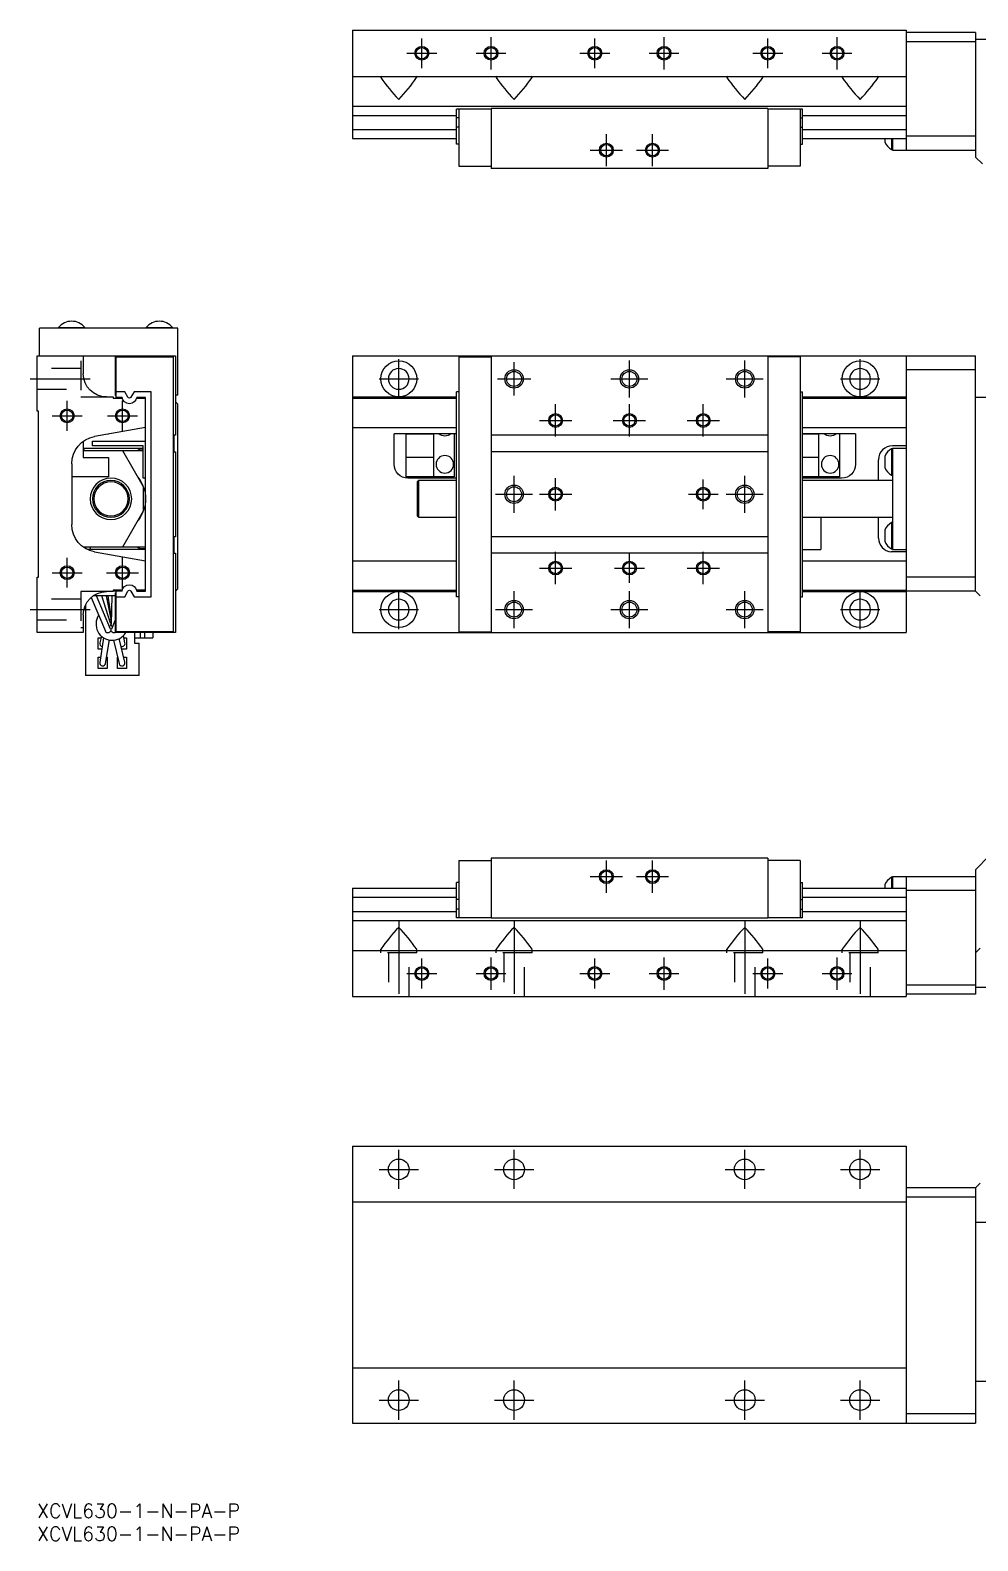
# Model space of a CAD drawing. Extents: x -1 to 404, y -8 to 319.
# Drawn here: x -1.5 to 203.9, y -8 to 319.4 of the extents above; entities that cross this region are included whole.
import ezdxf

# ---------------------------------------------------------------- set-up
doc = ezdxf.new("R2010")
doc.units = 0
doc.header["$LTSCALE"] = 0.5
doc.linetypes.add('CENTER', pattern=[50.8, 31.75, -6.35, 6.35, -6.35])
doc.linetypes.add('DASHED', pattern=[19.05, 12.7, -6.35])
for name, color, linetype in [('MSM_CENTER', 1, 'CENTER'), ('MSM_CONTINUOUS', 7, 'CONTINUOUS'), ('MSM_DASHED', 4, 'DASHED'), ('MSM_NARROW', 5, 'CONTINUOUS'), ('MSM_PART_NUMBER', 7, 'CONTINUOUS')]:
    doc.layers.add(name, color=color, linetype=linetype)
doc.styles.get("Standard").update_dxf_attribs({"font": 'txt.shx', "height": 3, "bigfont": 'bigfont.shx'})

msp = doc.modelspace()

# ---------------------------------------------------------------- linework, layer by layer
at = {"layer": 'MSM_CENTER'}
for p, q in [((83.38, 311.18), (83.38, 317.64)), ((98.38, 310.91), (98.38, 317.91)), ((120.88, 311.18), (120.88, 317.64)), ((135.88, 310.91), (135.88, 317.91)), ((158.38, 311.18), (158.38, 317.64)), ((173.38, 310.91), (173.38, 317.91)), ((80.15, 314.41), (86.61, 314.41)), ((95.15, 314.41), (101.61, 314.41)), ((117.65, 314.41), (124.11, 314.41)), ((132.65, 314.41), (139.11, 314.41)), ((155.15, 314.41), (161.61, 314.41)), ((170.15, 314.41), (176.61, 314.41)), ((123.38, 289.91), (123.38, 296.91)), ((133.38, 289.91), (133.38, 296.91)), ((119.88, 293.41), (126.88, 293.41)), ((129.88, 293.41), (136.88, 293.41)), ((78.38, 239.58), (78.38, 248.08)), ((103.38, 240.21), (103.38, 247.46)), ((128.38, 239.83), (128.38, 247.83)), ((153.38, 239.83), (153.38, 247.83)), ((178.38, 239.58), (178.38, 248.08)), ((-1.5, 243.83), (11.5, 243.83)), ((74.13, 243.83), (82.63, 243.83)), ((99.76, 243.83), (107.01, 243.83)), ((124.38, 243.83), (132.38, 243.83)), ((149.38, 243.83), (157.38, 243.83)), ((174.13, 243.83), (182.63, 243.83)), ((6.5, 232.61), (6.5, 239.06)), ((18.5, 232.61), (18.5, 239.06)), ((3.27, 235.83), (9.73, 235.83)), ((15.27, 235.83), (21.73, 235.83)), ((112.38, 231.33), (112.38, 238.33)), ((128.38, 231.33), (128.38, 238.33)), ((144.38, 231.33), (144.38, 238.33)), ((108.88, 234.83), (115.88, 234.83)), ((124.88, 234.83), (131.88, 234.83)), ((140.88, 234.83), (147.88, 234.83)), ((103.38, 214.83), (103.38, 222.83)), ((153.38, 214.83), (153.38, 222.83)), ((112.38, 215.33), (112.38, 222.33)), ((144.38, 215.61), (144.38, 222.06)), ((99.38, 218.83), (107.38, 218.83)), ((108.88, 218.83), (115.88, 218.83)), ((141.15, 218.83), (147.61, 218.83)), ((149.38, 218.83), (157.38, 218.83)), ((112.38, 199.33), (112.38, 206.33)), ((144.38, 199.33), (144.38, 206.33)), ((6.5, 198.61), (6.5, 205.06)), ((18.5, 198.33), (18.5, 205.33)), ((128.38, 199.61), (128.38, 206.06)), ((3.27, 201.83), (9.73, 201.83)), ((15, 201.83), (22, 201.83)), ((108.88, 202.83), (115.88, 202.83)), ((125.15, 202.83), (131.61, 202.83)), ((140.88, 202.83), (147.88, 202.83)), ((78.38, 189.58), (78.38, 198.08)), ((103.38, 189.83), (103.38, 197.83)), ((128.38, 189.83), (128.38, 197.83)), ((153.38, 189.83), (153.38, 197.83)), ((178.38, 189.58), (178.38, 198.08)), ((-1.5, 193.83), (11.5, 193.83)), ((74.13, 193.83), (82.63, 193.83)), ((99.38, 193.83), (107.38, 193.83)), ((124.38, 193.83), (132.38, 193.83)), ((149.38, 193.83), (157.38, 193.83)), ((174.13, 193.83), (182.63, 193.83)), ((123.38, 132.45), (123.38, 139.45)), ((133.38, 132.45), (133.38, 139.45)), ((119.88, 135.95), (126.88, 135.95)), ((129.88, 135.95), (136.88, 135.95)), ((78.38, 126.45), (78.38, 107.95)), ((103.38, 126.45), (103.38, 107.95)), ((153.38, 126.45), (153.38, 107.95)), ((178.38, 126.45), (178.38, 107.95)), ((83.38, 111.72), (83.38, 118.18)), ((98.38, 111.45), (98.38, 118.45)), ((120.88, 111.72), (120.88, 118.18)), ((135.88, 111.45), (135.88, 118.45)), ((158.38, 111.72), (158.38, 118.18)), ((173.38, 111.45), (173.38, 118.45)), ((80.15, 114.95), (86.61, 114.95)), ((95.15, 114.95), (101.61, 114.95)), ((117.65, 114.95), (124.11, 114.95)), ((132.65, 114.95), (139.11, 114.95)), ((155.15, 114.95), (161.61, 114.95)), ((170.15, 114.95), (176.61, 114.95)), ((78.38, 68.25), (78.38, 76.75)), ((103.38, 68.25), (103.38, 76.75)), ((153.38, 68.25), (153.38, 76.75)), ((178.38, 68.25), (178.38, 76.75)), ((74.13, 72.5), (82.63, 72.5)), ((99.13, 72.5), (107.63, 72.5)), ((149.13, 72.5), (157.63, 72.5)), ((174.13, 72.5), (182.63, 72.5)), ((78.38, 18.25), (78.38, 26.75)), ((103.38, 18.25), (103.38, 26.75)), ((153.38, 18.25), (153.38, 26.75)), ((178.38, 18.25), (178.38, 26.75)), ((74.13, 22.5), (82.63, 22.5)), ((99.13, 22.5), (107.63, 22.5)), ((149.13, 22.5), (157.63, 22.5)), ((174.13, 22.5), (182.63, 22.5))]:
    msp.add_line(p, q, dxfattribs=at)
at = {"layer": 'MSM_CONTINUOUS'}
for p, q in [((68.38, 319.41), (188.38, 319.41)), ((68.38, 319.41), (68.38, 295.91)), ((188.38, 319.41), (188.38, 293.41)), ((203.38, 318.91), (188.38, 318.91)), ((203.38, 318.91), (203.38, 291.91)), ((203.38, 316.91), (188.38, 316.91)), ((207.88, 317.41), (203.38, 317.41)), ((68.38, 309.41), (188.38, 309.41)), ((74.64, 309.41), (74.48, 309.28)), ((74.48, 309.28), (74.51, 309.17)), ((82.28, 309.29), (82.13, 309.41)), ((82.25, 309.15), (82.28, 309.25)), ((82.28, 309.25), (82.28, 309.29)), ((99.64, 309.41), (99.48, 309.28)), ((99.48, 309.28), (99.51, 309.17)), ((107.28, 309.29), (107.13, 309.41)), ((107.25, 309.15), (107.28, 309.25)), ((107.28, 309.25), (107.28, 309.29)), ((149.64, 309.41), (149.48, 309.28)), ((149.48, 309.28), (149.51, 309.17)), ((157.28, 309.29), (157.13, 309.41)), ((157.25, 309.15), (157.28, 309.25)), ((157.28, 309.25), (157.28, 309.29)), ((174.64, 309.41), (174.48, 309.28)), ((174.48, 309.28), (174.51, 309.17)), ((182.28, 309.29), (182.13, 309.41)), ((182.25, 309.15), (182.28, 309.25)), ((182.28, 309.25), (182.28, 309.29)), ((68.38, 302.91), (188.38, 302.91)), ((98.38, 302.31), (90.88, 302.31)), ((90.88, 294.71), (90.88, 302.31)), ((91.38, 302.31), (91.38, 289.91)), ((158.38, 302.41), (98.38, 302.41)), ((98.38, 302.41), (98.38, 289.41)), ((158.38, 302.41), (158.38, 289.41)), ((165.88, 302.31), (158.38, 302.31)), ((165.38, 302.31), (165.38, 289.91)), ((165.88, 294.71), (165.88, 302.31)), ((68.38, 300.94), (90.88, 300.94)), ((91.38, 300.43), (90.88, 300.43)), ((91.38, 298.38), (90.88, 298.38)), ((165.38, 300.43), (165.88, 300.43)), ((165.38, 298.38), (165.88, 298.38)), ((165.88, 300.94), (188.38, 300.94)), ((68.38, 297.87), (90.88, 297.87)), ((68.38, 295.91), (90.88, 295.91)), ((91.38, 294.71), (90.88, 294.71)), ((165.38, 294.71), (165.88, 294.71)), ((165.88, 297.87), (188.38, 297.87)), ((165.88, 295.91), (188.38, 295.91)), ((183.73, 295.91), (183.73, 295.2)), ((185.18, 295.91), (185.18, 293.55)), ((185.38, 295.91), (185.38, 293.41)), ((203.38, 296.41), (188.38, 296.41)), ((185.18, 293.55), (185.38, 293.55)), ((185.38, 293.41), (203.38, 293.41)), ((204.88, 290.41), (203.38, 291.91)), ((91.38, 289.91), (98.38, 289.91)), ((158.38, 289.41), (98.38, 289.41)), ((165.38, 289.91), (158.38, 289.91)), ((0.5, 248.83), (0.5, 254.83)), ((30.5, 254.83), (0.5, 254.83)), ((4.65, 254.99), (10.35, 254.99)), ((4.65, 254.99), (4.65, 254.83)), ((10.35, 254.83), (10.35, 254.99)), ((23.65, 254.99), (29.35, 254.99)), ((23.65, 254.99), (23.65, 254.83)), ((29.35, 254.83), (29.35, 254.99)), ((30.5, 240.33), (30.5, 254.83)), ((0, 248.83), (30, 248.83)), ((0, 236.83), (0, 248.83)), ((10, 248.83), (10, 244.93)), ((17, 240.23), (17, 248.83)), ((30, 248.83), (30, 231.63)), ((68.38, 248.83), (68.38, 188.83)), ((68.38, 248.83), (203.38, 248.83)), ((98.38, 248.83), (98.38, 188.83)), ((158.38, 248.83), (158.38, 188.83)), ((188.38, 248.83), (188.38, 188.83)), ((203.38, 197.83), (203.38, 248.83)), ((17.1, 239.83), (17.1, 248.63)), ((17.1, 248.63), (29.5, 248.63)), ((29.5, 248.63), (29.5, 189.03)), ((91.38, 248.63), (98.38, 248.63)), ((91.38, 248.63), (91.38, 189.03)), ((165.38, 248.63), (158.38, 248.63)), ((165.38, 248.63), (165.38, 189.03)), ((203.38, 245.83), (188.38, 245.83)), ((15, 239.93), (16.5, 239.93)), ((16.5, 239.93), (16.5, 239.63)), ((16.5, 239.63), (18.46, 239.63)), ((17.1, 240.23), (17, 240.23)), ((18.98, 241.03), (17.1, 241.03)), ((18.42, 239.83), (17.1, 239.83)), ((19.66, 239.84), (18.98, 241.03)), ((21.03, 241.03), (20.34, 239.84)), ((24.7, 241.03), (21.03, 241.03)), ((21.54, 239.63), (23.5, 239.63)), ((23.5, 239.83), (21.58, 239.83)), ((23.5, 197.83), (23.5, 239.83)), ((24.7, 196.63), (24.7, 241.03)), ((30.5, 240.33), (30, 240.33)), ((68.38, 239.93), (90.88, 239.93)), ((68.38, 239.63), (90.88, 239.63)), ((90.88, 196.63), (90.88, 241.03)), ((91.38, 241.03), (90.88, 241.03)), ((165.38, 241.03), (165.88, 241.03)), ((165.88, 196.63), (165.88, 241.03)), ((165.88, 239.93), (188.38, 239.93)), ((165.88, 239.63), (188.38, 239.63)), ((228.38, 239.83), (203.38, 239.83)), ((0.3, 236.83), (0, 236.83)), ((0.3, 200.83), (0.3, 236.83)), ((30.5, 238.33), (30, 238.83)), ((30.5, 198.33), (30.5, 238.33)), ((23.5, 233.28), (12.46, 231.33)), ((68.38, 233.28), (90.88, 233.28)), ((165.88, 233.28), (188.38, 233.28)), ((10, 230.3), (10, 226.83)), ((12, 230.33), (23.5, 230.33)), ((12, 229.33), (12, 230.33)), ((23, 229.33), (12, 229.33)), ((15.5, 231.83), (15.29, 231.83)), ((15.5, 231.87), (15.5, 231.83)), ((23, 222.33), (23, 229.33)), ((30, 231.63), (29.65, 231.63)), ((29.65, 231.63), (29.65, 228.03)), ((90.88, 231.96), (77.38, 231.96)), ((77.38, 225.33), (77.38, 231.96)), ((79.88, 231.96), (79.88, 222.63)), ((85.88, 231.83), (79.88, 231.83)), ((85.88, 231.96), (85.88, 222.63)), ((90.38, 231.96), (90.38, 222.63)), ((158.38, 231.63), (98.38, 231.63)), ((177.38, 231.96), (165.88, 231.96)), ((169.38, 231.83), (165.88, 231.83)), ((169.38, 231.96), (169.38, 222.63)), ((173.88, 231.96), (173.88, 222.63)), ((177.38, 231.96), (177.38, 225.33)), ((188.38, 229.32), (185.38, 229.32)), ((10, 228.83), (23, 228.83)), ((10, 226.83), (15.5, 226.83)), ((10.05, 228.33), (23, 228.33)), ((15.5, 226.83), (15.5, 222.63)), ((18.5, 228.33), (23, 220.54)), ((29.65, 228.03), (30, 228.03)), ((30, 228.03), (30, 209.63)), ((85.88, 226.83), (79.88, 226.83)), ((158.38, 228.03), (98.38, 228.03)), ((169.38, 226.83), (165.88, 226.83)), ((182.38, 221.83), (182.38, 226.32)), ((183.73, 227.04), (183.73, 224.62)), ((185.18, 228.69), (185.18, 222.97)), ((185.38, 228.69), (185.18, 228.69)), ((185.38, 228.83), (188.38, 228.83)), ((185.38, 228.83), (185.38, 206.83)), ((7.5, 225.43), (7.5, 212.24)), ((185.18, 222.97), (185.38, 222.97)), ((15.5, 222.63), (7.5, 222.63)), ((23.5, 222.33), (23, 222.33)), ((23, 220.54), (23, 215.13)), ((90.38, 222.63), (79.88, 222.63)), ((90.88, 222.33), (80.38, 222.33)), ((82.68, 221.83), (82.38, 221.53)), ((82.38, 221.53), (82.38, 214.13)), ((82.68, 221.83), (82.68, 213.83)), ((90.88, 221.83), (82.68, 221.83)), ((173.88, 222.63), (165.88, 222.63)), ((174.38, 222.33), (165.88, 222.33)), ((185.38, 221.83), (165.88, 221.83)), ((23, 215.13), (18.5, 207.33)), ((82.38, 214.13), (82.68, 213.83)), ((82.68, 213.83), (90.88, 213.83)), ((165.88, 213.83), (185.38, 213.83)), ((169.88, 213.83), (169.88, 206.83)), ((182.38, 209.32), (182.38, 213.83)), ((30, 209.63), (29.65, 209.63)), ((29.65, 209.63), (29.65, 206.03)), ((158.38, 209.63), (98.38, 209.63)), ((183.73, 211.04), (183.73, 208.62)), ((185.18, 212.69), (185.18, 206.97)), ((185.38, 212.69), (185.18, 212.69)), ((23.5, 207.33), (10.05, 207.33)), ((23.5, 206.83), (11.05, 206.83)), ((11.5, 207.33), (11.5, 206.83)), ((12.46, 206.33), (23.5, 204.39)), ((165.88, 206.83), (169.88, 206.83)), ((185.18, 206.97), (185.38, 206.97)), ((185.38, 206.83), (188.38, 206.83)), ((188.38, 206.32), (185.38, 206.32)), ((29.65, 206.03), (30, 206.03)), ((30, 206.03), (30, 188.83)), ((68.38, 204.39), (90.88, 204.39)), ((158.38, 206.03), (98.38, 206.03)), ((165.88, 204.39), (188.38, 204.39)), ((0, 188.83), (0, 200.83)), ((0, 200.83), (0.3, 200.83)), ((203.38, 200.83), (188.38, 200.83)), ((11.69, 196.48), (14.8, 189.15)), ((17, 196.83), (12.14, 196.83)), ((12.14, 196.83), (12.14, 196.83)), ((15.9, 189.62), (12.84, 196.83)), ((15.92, 190.87), (14.01, 196.83)), ((16.5, 197.73), (15, 197.73)), ((15.94, 192.1), (15.03, 196.83)), ((15.34, 196.83), (16.06, 191.9)), ((16.18, 196.83), (16.05, 190.7)), ((16.5, 198.03), (16.5, 197.73)), ((18.46, 198.03), (16.5, 198.03)), ((18.42, 197.83), (16.5, 197.83)), ((17, 188.83), (17, 197.43)), ((17, 197.43), (17.1, 197.43)), ((17.1, 189.03), (17.1, 197.83)), ((17.1, 196.63), (18.98, 196.63)), ((18.98, 196.63), (19.66, 197.83)), ((20.34, 197.83), (21.03, 196.63)), ((21.03, 196.63), (24.7, 196.63)), ((23.5, 198.03), (21.54, 198.03)), ((21.58, 197.83), (23.5, 197.83)), ((23.2, 198.03), (23, 197.83)), ((30, 197.83), (30.5, 198.33)), ((68.38, 198.03), (90.88, 198.03)), ((68.38, 197.73), (90.88, 197.73)), ((91.38, 196.63), (90.88, 196.63)), ((165.38, 196.63), (165.88, 196.63)), ((165.88, 198.03), (188.38, 198.03)), ((165.88, 197.73), (188.38, 197.73)), ((203.38, 197.83), (188.38, 197.83)), ((203.38, 197.83), (204.38, 196.83)), ((10.5, 194.92), (10.5, 179.58)), ((15.17, 196.13), (15.2, 196.13)), ((15.2, 196.13), (15.2, 195.95)), ((10, 192.73), (10, 188.83)), ((17, 191.74), (16.1, 189.62)), ((10, 188.83), (0, 188.83)), ((13.2, 187.73), (13.87, 187.73)), ((13.2, 185.23), (13.2, 187.73)), ((14.42, 187.71), (13.56, 182.39)), ((13.96, 188.06), (13.57, 186.66)), ((14.84, 182.18), (15.66, 187.24)), ((16.52, 187.19), (17.77, 182.13)), ((30, 188.83), (17, 188.83)), ((29.5, 189.03), (17.1, 189.03)), ((19.03, 182.44), (17.78, 187.53)), ((19.04, 186.6), (18.74, 188.21)), ((18.83, 187.73), (19.4, 187.73)), ((19.4, 187.73), (19.4, 185.23)), ((21.1, 188.83), (21.1, 186.58)), ((21.1, 187.68), (23.3, 187.68)), ((22.3, 188.83), (22.3, 187.68)), ((23.3, 188.83), (23.3, 187.68)), ((23.3, 187.68), (25.1, 187.68)), ((25.1, 188.83), (25.1, 187.68)), ((68.38, 188.83), (188.38, 188.83)), ((91.38, 189.03), (98.38, 189.03)), ((165.38, 189.03), (158.38, 189.03)), ((14.02, 185.23), (13.2, 185.23)), ((13.2, 183.53), (13.75, 183.53)), ((13.2, 181.03), (13.2, 183.53)), ((15.06, 183.53), (15.2, 183.53)), ((15.2, 183.53), (15.2, 181.03)), ((17.4, 183.53), (17.42, 183.53)), ((17.4, 181.03), (17.4, 183.53)), ((19.4, 185.23), (18.34, 185.23)), ((18.76, 183.53), (19.4, 183.53)), ((19.4, 183.53), (19.4, 181.03)), ((21.1, 186.58), (22.1, 186.58)), ((22.1, 179.58), (22.1, 186.58)), ((15.2, 181.03), (13.2, 181.03)), ((19.4, 181.03), (17.4, 181.03)), ((22.1, 179.58), (10.5, 179.58)), ((91.38, 139.45), (98.38, 139.45)), ((91.38, 139.45), (91.38, 127.05)), ((98.38, 139.95), (98.38, 126.95)), ((158.38, 139.95), (98.38, 139.95)), ((158.38, 139.95), (158.38, 126.95)), ((165.38, 139.45), (158.38, 139.45)), ((165.38, 139.45), (165.38, 127.05)), ((203.38, 137.45), (206.38, 140.45)), ((91.38, 134.65), (90.88, 134.65)), ((90.88, 127.05), (90.88, 134.65)), ((165.38, 134.65), (165.88, 134.65)), ((165.88, 127.05), (165.88, 134.65)), ((185.18, 135.81), (185.18, 133.45)), ((185.38, 135.81), (185.18, 135.81)), ((185.38, 135.95), (185.38, 133.45)), ((185.38, 135.95), (203.38, 135.95)), ((188.38, 135.95), (188.38, 109.95)), ((203.38, 137.45), (203.38, 110.45)), ((68.38, 133.45), (68.38, 109.95)), ((68.38, 133.45), (90.88, 133.45)), ((68.38, 131.49), (90.88, 131.49)), ((91.38, 130.98), (90.88, 130.98)), ((165.38, 130.98), (165.88, 130.98)), ((165.88, 133.45), (188.38, 133.45)), ((165.88, 131.49), (188.38, 131.49)), ((183.73, 134.16), (183.73, 133.45)), ((203.38, 132.95), (188.38, 132.95)), ((68.38, 128.42), (90.88, 128.42)), ((91.38, 128.93), (90.88, 128.93)), ((165.38, 128.93), (165.88, 128.93)), ((165.88, 128.42), (188.38, 128.42)), ((68.38, 126.45), (188.38, 126.45)), ((98.38, 127.05), (90.88, 127.05)), ((158.38, 126.95), (98.38, 126.95)), ((165.88, 127.05), (158.38, 127.05)), ((68.38, 119.95), (188.38, 119.95)), ((74.48, 120.08), (74.51, 120.2)), ((74.64, 119.95), (74.48, 120.08)), ((82.13, 119.95), (82.28, 120.08)), ((82.28, 120.08), (82.26, 120.2)), ((99.48, 120.08), (99.51, 120.2)), ((99.64, 119.95), (99.48, 120.08)), ((107.13, 119.95), (107.28, 120.08)), ((107.28, 120.08), (107.26, 120.2)), ((149.48, 120.08), (149.51, 120.2)), ((149.64, 119.95), (149.48, 120.08)), ((157.13, 119.95), (157.28, 120.08)), ((157.28, 120.08), (157.26, 120.2)), ((174.48, 120.08), (174.51, 120.2)), ((174.64, 119.95), (174.48, 120.08)), ((182.13, 119.95), (182.28, 120.08)), ((182.28, 120.08), (182.26, 120.2)), ((203.38, 119.45), (204.38, 120.45)), ((203.38, 112.45), (188.38, 112.45)), ((228.28, 111.95), (203.38, 111.95)), ((68.38, 109.95), (188.38, 109.95)), ((203.38, 110.45), (188.38, 110.45)), ((68.38, 77.5), (188.38, 77.5)), ((68.38, 77.5), (68.38, 17.5)), ((188.38, 77.5), (188.38, 17.5)), ((203.38, 68.5), (204.38, 69.5)), ((68.38, 65.5), (188.38, 65.5)), ((203.38, 68.5), (188.38, 68.5)), ((203.38, 66.5), (188.38, 66.5)), ((203.38, 68.5), (203.38, 17.5)), ((228.28, 61), (203.38, 61)), ((68.38, 29.5), (188.38, 29.5)), ((228.38, 26.5), (203.38, 26.5)), ((68.38, 17.5), (203.38, 17.5)), ((203.38, 19.5), (188.38, 19.5))]:
    msp.add_line(p, q, dxfattribs=at)
for centre, radius in [((83.38, 314.41), 1.23), ((98.38, 314.41), 1.23), ((120.88, 314.41), 1.23), ((135.88, 314.41), 1.23), ((158.38, 314.41), 1.23), ((173.38, 314.41), 1.23), ((123.38, 293.41), 1.23), ((133.38, 293.41), 1.23), ((78.38, 243.83), 3.9), ((178.38, 243.83), 3.9), ((103.38, 243.83), 1.62), ((128.38, 243.83), 1.62), ((153.38, 243.83), 1.62), ((6.5, 235.83), 1.23), ((18.5, 235.83), 1.23), ((112.38, 234.83), 1.23), ((128.38, 234.83), 1.23), ((144.38, 234.83), 1.23), ((103.38, 218.83), 1.62), ((112.38, 218.83), 1.23), ((144.38, 218.83), 1.23), ((153.38, 218.83), 1.62), ((6.5, 201.83), 1.23), ((18.5, 201.83), 1.23), ((112.38, 202.83), 1.23), ((128.38, 202.83), 1.23), ((144.38, 202.83), 1.23), ((78.38, 193.83), 3.9), ((178.38, 193.83), 3.9), ((103.38, 193.83), 1.62), ((128.38, 193.83), 1.62), ((153.38, 193.83), 1.62), ((123.38, 135.95), 1.23), ((133.38, 135.95), 1.23), ((83.38, 114.95), 1.23), ((98.38, 114.95), 1.23), ((120.88, 114.95), 1.23), ((135.88, 114.95), 1.23), ((158.38, 114.95), 1.23), ((173.38, 114.95), 1.23), ((78.38, 72.5), 2.25), ((103.38, 72.5), 2.25), ((153.38, 72.5), 2.25), ((178.38, 72.5), 2.25), ((78.38, 22.5), 2.25), ((103.38, 22.5), 2.25), ((153.38, 22.5), 2.25), ((178.38, 22.5), 2.25)]:
    msp.add_circle(centre, radius, dxfattribs=at)
at = {"layer": 'MSM_CONTINUOUS', "extrusion": (0, 0, -1)}
for centre, radius in [((-78.38, 243.83), 2.25), ((-178.38, 243.83), 2.25), ((-88.38, 225.33), 1.9), ((-171.88, 225.33), 1.9), ((-16, 217.83), 4.5), ((-16, 217.83), 4), ((-16, 217.83), 3.7), ((-78.38, 193.83), 2.25), ((-178.38, 193.83), 2.25)]:
    msp.add_circle(centre, radius, dxfattribs=at)
at = {"layer": 'MSM_CONTINUOUS'}
for centre, radius, start, end in [((104.76, 329.86), 36.66, 214.3736, 223.9772), ((54.47, 327.87), 33.51, 315.5479, 326.031), ((129.76, 329.86), 36.66, 214.3736, 223.9772), ((79.47, 327.87), 33.51, 315.5479, 326.031), ((179.76, 329.86), 36.66, 214.3736, 223.9772), ((129.47, 327.87), 33.51, 315.5479, 326.031), ((204.76, 329.86), 36.66, 214.3736, 223.9772), ((154.47, 327.87), 33.51, 315.5479, 326.031), ((186.76, 296.39), 3.25, 201.5574, 241.0598), ((7.5, 252.63), 3.7, 90, 140.3692), ((7.5, 252.63), 3.7, 39.6308, 90), ((26.5, 252.63), 3.7, 90, 140.3692), ((26.5, 252.63), 3.7, 39.6308, 90), ((185.38, 226.32), 3, 90, 180), ((186.76, 225.85), 3.25, 118.9402, 158.4426), ((186.76, 225.82), 3.25, 201.5574, 241.0598), ((186.76, 209.85), 3.25, 118.9402, 158.4426), ((185.38, 209.32), 3, 180, 265.3245), ((186.76, 209.82), 3.25, 201.5574, 241.0598), ((16.27, 190.68), 3.5, 98.8136, 101.7675), ((16.27, 190.68), 3.5, 146.9255, 328.091), ((14.2, 186.48), 0.65, 164.7083, 262.6272), ((18.4, 186.48), 0.65, 250.6467, 10.4507), ((14.2, 182.28), 0.65, 170.8127, 350.8127), ((18.4, 182.28), 0.65, 193.8589, 13.8589), ((186.76, 132.97), 3.25, 118.9402, 158.4426), ((104.76, 99.5), 36.66, 136.0228, 145.6264), ((52.01, 99.5), 36.66, 34.3736, 43.9772), ((129.76, 99.5), 36.66, 136.0228, 145.6264), ((77.01, 99.5), 36.66, 34.3736, 43.9772), ((179.76, 99.5), 36.66, 136.0228, 145.6264), ((127.01, 99.5), 36.66, 34.3736, 43.9772), ((204.76, 99.5), 36.66, 136.0228, 145.6264), ((152.01, 99.5), 36.66, 34.3736, 43.9772)]:
    msp.add_arc(centre, radius, start, end, dxfattribs=at)
at = {"layer": 'MSM_CONTINUOUS', "extrusion": (0, 0, -1)}
for centre, radius, start, end in [((-15, 244.93), 5, 270, 0), ((-20, 240.03), 1.59, 187.2353, 352.7647), ((-20, 240.03), 0.388, 209.9865, 330.0135), ((-13.5, 225.43), 6, 0, 80), ((-88.38, 233.33), 1.9, 226.3793, 313.6207), ((-171.88, 233.33), 1.9, 226.3793, 313.6207), ((-9, 225.83), 2.86, 110.4659, 119.0583), ((-13.05, 223.14), 6, 59.4911, 60.0438), ((-23, 225.83), 2.86, 60.9417, 90), ((-80.38, 225.33), 3, 270, 0), ((-174.38, 225.33), 3, 180, 270), ((-16, 217.83), 7.5, 141.3733, 218.6267), ((-13.5, 212.24), 6, 280, 0), ((-13.5, 212.31), 6, 294.0962, 303.9498), ((-9, 209.83), 2.86, 243.9703, 245.3117), ((-23, 209.83), 2.86, 259.9315, 299.0583), ((-185.38, 209.32), 3, 270, 274.6755), ((-15, 192.73), 5, 0, 90), ((-20, 197.63), 1.59, 7.2353, 172.7647), ((-20, 197.63), 0.388, 29.9865, 150.0135), ((-15.35, 190.68), 0.6, 162.212, 238.1917), ((-15.35, 191.98), 0.6, 169.1542, 232.4513), ((-16.65, 190.68), 0.6, 301.8083, 1.1935), ((-16.65, 191.98), 0.6, 343.9147, 351.7575), ((-15.35, 189.38), 0.6, 156.9836, 336.9836), ((-16.65, 189.38), 0.6, 234.3147, 23.0164)]:
    msp.add_arc(centre, radius, start, end, dxfattribs=at)
at = {"layer": 'MSM_DASHED'}
for p, q in [((9.5, 246.08), (0, 246.08)), ((9.5, 247.73), (9.5, 239.93)), ((0, 241.58), (9.5, 241.58)), ((9.5, 239.93), (15, 239.93)), ((9.5, 197.73), (9.5, 189.93)), ((15, 197.73), (9.5, 197.73)), ((9.5, 196.08), (0, 196.08)), ((0, 191.58), (9.5, 191.58)), ((9.5, 189.93), (10, 189.93)), ((74.48, 119.45), (74.48, 120.08)), ((82.28, 119.45), (74.48, 119.45)), ((76.13, 119.45), (76.13, 109.95)), ((80.63, 109.95), (80.63, 119.45)), ((82.28, 119.45), (82.28, 120.08)), ((99.48, 119.45), (99.48, 120.08)), ((107.28, 119.45), (99.48, 119.45)), ((101.13, 119.45), (101.13, 109.95)), ((105.63, 109.95), (105.63, 119.45)), ((107.28, 119.45), (107.28, 120.08)), ((149.48, 119.45), (149.48, 120.08)), ((157.28, 119.45), (149.48, 119.45)), ((151.13, 119.45), (151.13, 109.95)), ((155.63, 109.95), (155.63, 119.45)), ((157.28, 119.45), (157.28, 120.08)), ((174.48, 119.45), (174.48, 120.08)), ((182.28, 119.45), (174.48, 119.45)), ((176.13, 119.45), (176.13, 109.95)), ((180.63, 109.95), (180.63, 119.45)), ((182.28, 119.45), (182.28, 120.08))]:
    msp.add_line(p, q, dxfattribs=at)
at = {"layer": 'MSM_NARROW'}
for centre, radius in [((83.38, 314.41), 1.5), ((98.38, 314.41), 1.5), ((120.88, 314.41), 1.5), ((135.88, 314.41), 1.5), ((158.38, 314.41), 1.5), ((173.38, 314.41), 1.5), ((123.38, 293.41), 1.5), ((133.38, 293.41), 1.5), ((103.38, 243.83), 2), ((128.38, 243.83), 2), ((153.38, 243.83), 2), ((6.5, 235.83), 1.5), ((18.5, 235.83), 1.5), ((112.38, 234.83), 1.5), ((128.38, 234.83), 1.5), ((144.38, 234.83), 1.5), ((103.38, 218.83), 2), ((112.38, 218.83), 1.5), ((144.38, 218.83), 1.5), ((153.38, 218.83), 2), ((6.5, 201.83), 1.5), ((18.5, 201.83), 1.5), ((112.38, 202.83), 1.5), ((128.38, 202.83), 1.5), ((144.38, 202.83), 1.5), ((103.38, 193.83), 2), ((128.38, 193.83), 2), ((153.38, 193.83), 2), ((123.38, 135.95), 1.5), ((133.38, 135.95), 1.5), ((83.38, 114.95), 1.5), ((98.38, 114.95), 1.5), ((120.88, 114.95), 1.5), ((135.88, 114.95), 1.5), ((158.38, 114.95), 1.5), ((173.38, 114.95), 1.5)]:
    msp.add_circle(centre, radius, dxfattribs=at)

# ---------------------------------------------------------------- texts
at = {"layer": 'MSM_PART_NUMBER'}
for p in [(0, -3), (0, -8)]:
    msp.add_text('XCVL630-1-N-PA-P', height=3, dxfattribs=at).set_placement(p)

doc.saveas('drawing.dxf')
